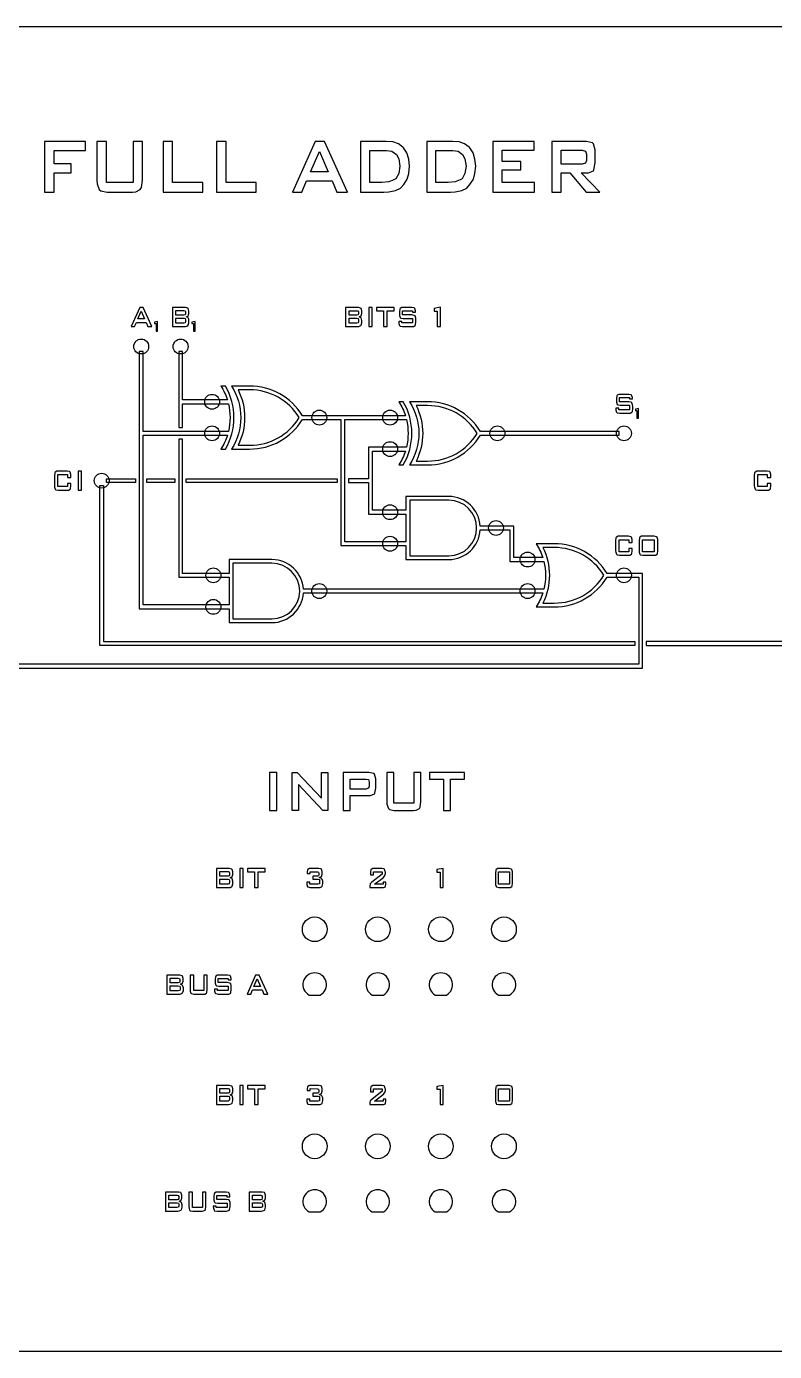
# Model space of a CAD drawing. Header units: inches. Extents: x 17631.1 to 17696.1, y 16284.5 to 16310.9.
# Drawn here: x 17642.98 to 17648.91, y 16300.4 to 16310.9 of the extents above; entities that cross this region are included whole.
import ezdxf

# ---------------------------------------------------------------- set-up
doc = ezdxf.new("R2010")
doc.units = ezdxf.units.IN
doc.header["$MEASUREMENT"] = 0

msp = doc.modelspace()

# ---------------------------------------------------------------- linework, layer by layer
at = {"color": 2, "linetype": 'ByBlock'}
msp.add_line((17647.806, 16306.03), (17647.806, 16306), dxfattribs=at)
at = {"color": 1}
msp.add_lwpolyline([(17631.109, 16310.904), (17654.609, 16310.904), (17654.609, 16300.404), (17631.109, 16300.404)], close=True, dxfattribs=at)
at = {"color": 2, "flags": 128}
for points in [[(17643.203, 16309.744), (17643.337, 16309.744), (17643.337, 16309.817), (17643.203, 16309.817), (17643.203, 16309.922), (17643.451, 16309.922), (17643.451, 16309.992), (17643.127, 16309.992), (17643.127, 16309.592), (17643.203, 16309.592)], [(17643.83, 16309.992), (17643.83, 16309.668), (17643.617, 16309.668), (17643.617, 16309.992), (17643.541, 16309.992), (17643.541, 16309.686), (17643.544, 16309.656), (17643.559, 16309.613), (17643.573, 16309.601), (17643.623, 16309.592), (17643.824, 16309.592), (17643.851, 16309.595), (17643.886, 16309.613), (17643.894, 16309.627), (17643.903, 16309.686), (17643.903, 16309.992)], [(17644.142, 16309.668), (17644.142, 16309.992), (17644.067, 16309.992), (17644.067, 16309.592), (17644.382, 16309.592), (17644.382, 16309.668)], [(17644.566, 16309.668), (17644.566, 16309.992), (17644.49, 16309.992), (17644.49, 16309.592), (17644.805, 16309.592), (17644.805, 16309.668)], [(17645.345, 16309.992), (17645.272, 16309.992), (17645.091, 16309.592), (17645.167, 16309.592), (17645.202, 16309.68), (17645.406, 16309.68), (17645.444, 16309.592), (17645.528, 16309.592)], [(17646.013, 16309.852), (17645.998, 16309.902), (17645.972, 16309.942), (17645.966, 16309.948), (17645.931, 16309.975), (17645.887, 16309.989), (17645.835, 16309.992), (17645.631, 16309.992), (17645.631, 16309.592), (17645.817, 16309.592), (17645.855, 16309.595), (17645.896, 16309.601), (17645.908, 16309.604), (17645.949, 16309.624), (17645.975, 16309.651), (17646.001, 16309.694), (17646.013, 16309.738), (17646.019, 16309.797)], [(17646.538, 16309.852), (17646.524, 16309.902), (17646.497, 16309.942), (17646.491, 16309.948), (17646.454, 16309.975), (17646.413, 16309.989), (17646.36, 16309.992), (17646.156, 16309.992), (17646.156, 16309.592), (17646.343, 16309.592), (17646.381, 16309.595), (17646.421, 16309.601), (17646.433, 16309.604), (17646.474, 16309.624), (17646.497, 16309.651), (17646.527, 16309.694), (17646.538, 16309.738), (17646.544, 16309.797)], [(17646.754, 16309.668), (17646.754, 16309.767), (17646.903, 16309.767), (17646.903, 16309.834), (17646.754, 16309.834), (17646.754, 16309.925), (17647.008, 16309.925), (17647.008, 16309.992), (17646.681, 16309.992), (17646.681, 16309.592), (17647.011, 16309.592), (17647.011, 16309.668)], [(17645.374, 16309.753), (17645.234, 16309.753), (17645.307, 16309.913)], [(17645.934, 16309.738), (17645.911, 16309.697), (17645.896, 16309.688), (17645.855, 16309.674), (17645.8, 16309.668), (17645.704, 16309.668), (17645.704, 16309.922), (17645.838, 16309.922), (17645.879, 16309.916), (17645.917, 16309.89), (17645.934, 16309.855), (17645.943, 16309.797)], [(17646.459, 16309.738), (17646.436, 16309.697), (17646.421, 16309.688), (17646.381, 16309.674), (17646.325, 16309.668), (17646.229, 16309.668), (17646.229, 16309.922), (17646.363, 16309.922), (17646.404, 16309.916), (17646.439, 16309.89), (17646.459, 16309.855), (17646.468, 16309.797)], [(17647.422, 16309.893), (17647.422, 16309.843), (17647.414, 16309.82), (17647.387, 16309.814), (17647.221, 16309.814), (17647.221, 16309.925), (17647.387, 16309.925), (17647.414, 16309.916)], [(17647.787, 16307.956), (17647.787, 16307.964), (17647.78, 16307.982), (17647.775, 16307.986), (17647.757, 16307.989), (17647.689, 16307.989), (17647.679, 16307.989), (17647.666, 16307.982), (17647.662, 16307.976), (17647.659, 16307.954), (17647.659, 16307.937), (17647.66, 16307.926), (17647.666, 16307.909), (17647.671, 16307.905), (17647.689, 16307.902), (17647.764, 16307.902), (17647.764, 16307.867), (17647.679, 16307.867), (17647.679, 16307.879), (17647.654, 16307.879), (17647.654, 16307.875), (17647.655, 16307.864), (17647.661, 16307.847), (17647.666, 16307.842), (17647.684, 16307.839), (17647.759, 16307.839), (17647.769, 16307.84), (17647.782, 16307.847), (17647.786, 16307.852), (17647.789, 16307.875), (17647.789, 16307.895), (17647.788, 16307.906), (17647.782, 16307.923), (17647.777, 16307.927), (17647.759, 16307.931), (17647.684, 16307.931), (17647.684, 16307.963), (17647.762, 16307.963), (17647.762, 16307.953), (17647.787, 16307.953)]]:
    msp.add_lwpolyline(points, close=True, dxfattribs=at)
msp.add_lwpolyline([(17647.492, 16309.928), (17647.478, 16309.975), (17647.469, 16309.983), (17647.422, 16309.992), (17647.148, 16309.992), (17647.148, 16309.592), (17647.221, 16309.592), (17647.221, 16309.744), (17647.291, 16309.744), (17647.419, 16309.592), (17647.527, 16309.592), (17647.379, 16309.744), (17647.437, 16309.744), (17647.478, 16309.761), (17647.481, 16309.767), (17647.492, 16309.823), (17647.492, 16309.928)], dxfattribs=at)
at = {"color": 2, "linetype": 'ByBlock'}
for points in [[(17643.841, 16308.527), (17643.855, 16308.559), (17643.931, 16308.559), (17643.945, 16308.527), (17643.977, 16308.527), (17643.908, 16308.677), (17643.881, 16308.677), (17643.813, 16308.527)], [(17643.919, 16308.587), (17643.867, 16308.587), (17643.893, 16308.648)], [(17644.262, 16308.534), (17644.262, 16308.534), (17644.269, 16308.543), (17644.271, 16308.556), (17644.271, 16308.575), (17644.27, 16308.584), (17644.265, 16308.595), (17644.26, 16308.6), (17644.249, 16308.604), (17644.256, 16308.606), (17644.265, 16308.612), (17644.267, 16308.617), (17644.27, 16308.63), (17644.27, 16308.648), (17644.269, 16308.66), (17644.264, 16308.67), (17644.263, 16308.671), (17644.255, 16308.675), (17644.243, 16308.677), (17644.14, 16308.677), (17644.14, 16308.527), (17644.236, 16308.527), (17644.244, 16308.527), (17644.254, 16308.53)], [(17644.168, 16308.617), (17644.168, 16308.653), (17644.231, 16308.653), (17644.241, 16308.65), (17644.244, 16308.642), (17644.244, 16308.628), (17644.241, 16308.619), (17644.231, 16308.617)], [(17645.608, 16308.527), (17645.619, 16308.528), (17645.634, 16308.534), (17645.637, 16308.537), (17645.642, 16308.556), (17645.642, 16308.575), (17645.637, 16308.595), (17645.636, 16308.596), (17645.621, 16308.604), (17645.636, 16308.612), (17645.642, 16308.629), (17645.642, 16308.652), (17645.636, 16308.67), (17645.632, 16308.673), (17645.615, 16308.677), (17645.512, 16308.677), (17645.512, 16308.527)], [(17645.613, 16308.619), (17645.603, 16308.617), (17645.54, 16308.617), (17645.54, 16308.652), (17645.603, 16308.652), (17645.613, 16308.65), (17645.616, 16308.642), (17645.616, 16308.628)], [(17645.696, 16308.527), (17645.724, 16308.527), (17645.724, 16308.677), (17645.696, 16308.677)], [(17645.897, 16308.65), (17645.897, 16308.677), (17645.759, 16308.677), (17645.759, 16308.65), (17645.814, 16308.65), (17645.814, 16308.527), (17645.842, 16308.527), (17645.842, 16308.65)], [(17644.168, 16308.592), (17644.233, 16308.592), (17644.242, 16308.589), (17644.245, 16308.579), (17644.245, 16308.567), (17644.242, 16308.557), (17644.242, 16308.556), (17644.231, 16308.554), (17644.168, 16308.554)], [(17645.616, 16308.578), (17645.616, 16308.567), (17645.613, 16308.557), (17645.603, 16308.554), (17645.54, 16308.554), (17645.54, 16308.592), (17645.603, 16308.592), (17645.613, 16308.59)], [(17643.308, 16307.353), (17643.308, 16307.331), (17643.336, 16307.33), (17643.336, 16307.344), (17643.335, 16307.355), (17643.33, 16307.372), (17643.325, 16307.377), (17643.306, 16307.38), (17643.234, 16307.38), (17643.224, 16307.379), (17643.211, 16307.372), (17643.208, 16307.367), (17643.205, 16307.344), (17643.205, 16307.265), (17643.205, 16307.254), (17643.211, 16307.238), (17643.216, 16307.233), (17643.234, 16307.23), (17643.306, 16307.23), (17643.316, 16307.231), (17643.33, 16307.238), (17643.333, 16307.243), (17643.336, 16307.265), (17643.336, 16307.283), (17643.308, 16307.283), (17643.308, 16307.258), (17643.233, 16307.258), (17643.233, 16307.353)], [(17643.394, 16307.23), (17643.421, 16307.23), (17643.421, 16307.38), (17643.394, 16307.38)], [(17648.855, 16307.353), (17648.855, 16307.331), (17648.883, 16307.33), (17648.883, 16307.344), (17648.883, 16307.355), (17648.877, 16307.372), (17648.872, 16307.377), (17648.854, 16307.38), (17648.782, 16307.38), (17648.772, 16307.379), (17648.758, 16307.372), (17648.755, 16307.367), (17648.752, 16307.344), (17648.752, 16307.265), (17648.753, 16307.254), (17648.758, 16307.238), (17648.763, 16307.233), (17648.782, 16307.23), (17648.854, 16307.23), (17648.864, 16307.231), (17648.877, 16307.238), (17648.88, 16307.243), (17648.883, 16307.265), (17648.883, 16307.283), (17648.855, 16307.283), (17648.855, 16307.258), (17648.78, 16307.258), (17648.78, 16307.353)], [(17643.848, 16307.32), (17643.848, 16307.29), (17643.619, 16307.29), (17643.619, 16307.32)], [(17644.16, 16307.32), (17644.16, 16307.29), (17643.938, 16307.29), (17643.938, 16307.32)], [(17647.784, 16306.84), (17647.778, 16306.857), (17647.773, 16306.861), (17647.755, 16306.864), (17647.683, 16306.864), (17647.673, 16306.864), (17647.659, 16306.857), (17647.656, 16306.851), (17647.653, 16306.829), (17647.653, 16306.749), (17647.654, 16306.739), (17647.659, 16306.722), (17647.664, 16306.718), (17647.683, 16306.714), (17647.755, 16306.714), (17647.765, 16306.715), (17647.778, 16306.722), (17647.781, 16306.727), (17647.784, 16306.749), (17647.784, 16306.767), (17647.757, 16306.768), (17647.757, 16306.742), (17647.681, 16306.742), (17647.681, 16306.837), (17647.757, 16306.837), (17647.757, 16306.815), (17647.784, 16306.815), (17647.784, 16306.829)], [(17647.981, 16306.722), (17647.984, 16306.727), (17647.987, 16306.749), (17647.987, 16306.829), (17647.987, 16306.84), (17647.981, 16306.857), (17647.976, 16306.861), (17647.958, 16306.864), (17647.869, 16306.864), (17647.859, 16306.864), (17647.846, 16306.857), (17647.842, 16306.851), (17647.84, 16306.829), (17647.84, 16306.749), (17647.84, 16306.739), (17647.846, 16306.722), (17647.851, 16306.718), (17647.869, 16306.714), (17647.958, 16306.714), (17647.968, 16306.715)], [(17647.867, 16306.837), (17647.959, 16306.837), (17647.959, 16306.742), (17647.867, 16306.742)]]:
    msp.add_lwpolyline(points, close=True, dxfattribs=at)
at = {"color": 2, "linetype": 'ByBlock', "flags": 128}
for points in [[(17646.068, 16308.644), (17646.067, 16308.652), (17646.061, 16308.67), (17646.056, 16308.674), (17646.037, 16308.677), (17645.97, 16308.677), (17645.959, 16308.676), (17645.946, 16308.67), (17645.942, 16308.664), (17645.94, 16308.642), (17645.94, 16308.625), (17645.941, 16308.614), (17645.946, 16308.597), (17645.951, 16308.593), (17645.97, 16308.59), (17646.044, 16308.59), (17646.044, 16308.555), (17645.959, 16308.555), (17645.959, 16308.567), (17645.935, 16308.566), (17645.935, 16308.563), (17645.936, 16308.551), (17645.941, 16308.534), (17645.946, 16308.53), (17645.965, 16308.527), (17646.039, 16308.527), (17646.05, 16308.528), (17646.063, 16308.534), (17646.066, 16308.54), (17646.069, 16308.563), (17646.069, 16308.594), (17646.063, 16308.611), (17646.057, 16308.615), (17646.039, 16308.619), (17645.964, 16308.619), (17645.964, 16308.651), (17646.043, 16308.651), (17646.043, 16308.641), (17646.068, 16308.641)], [(17646.265, 16308.679), (17646.214, 16308.669), (17646.214, 16308.649), (17646.239, 16308.649), (17646.239, 16308.528), (17646.265, 16308.528)], [(17644.023, 16308.565), (17643.998, 16308.56), (17643.998, 16308.55), (17644.011, 16308.55), (17644.011, 16308.489), (17644.023, 16308.489)], [(17644.321, 16308.565), (17644.295, 16308.56), (17644.295, 16308.55), (17644.308, 16308.55), (17644.308, 16308.489), (17644.321, 16308.489)], [(17647.835, 16307.877), (17647.81, 16307.872), (17647.81, 16307.862), (17647.822, 16307.862), (17647.822, 16307.801), (17647.835, 16307.801)], [(17644.967, 16304.992), (17644.91, 16304.992), (17644.91, 16304.691), (17644.967, 16304.691)], [(17645.372, 16304.691), (17645.333, 16304.691), (17645.139, 16304.896), (17645.139, 16304.691), (17645.089, 16304.691), (17645.089, 16304.992), (17645.128, 16304.992), (17645.322, 16304.79), (17645.322, 16304.992), (17645.372, 16304.992)], [(17645.699, 16304.917), (17645.699, 16304.885), (17645.694, 16304.867), (17645.674, 16304.86), (17645.548, 16304.86), (17645.548, 16304.94), (17645.674, 16304.94), (17645.694, 16304.936)], [(17646.054, 16304.992), (17646.054, 16304.749), (17645.896, 16304.749), (17645.896, 16304.992), (17645.839, 16304.992), (17645.839, 16304.763), (17645.841, 16304.741), (17645.852, 16304.707), (17645.861, 16304.699), (17645.899, 16304.691), (17646.051, 16304.691), (17646.071, 16304.693), (17646.098, 16304.707), (17646.104, 16304.718), (17646.11, 16304.763), (17646.11, 16304.992)], [(17646.456, 16304.939), (17646.456, 16304.992), (17646.179, 16304.992), (17646.179, 16304.939), (17646.288, 16304.939), (17646.288, 16304.691), (17646.345, 16304.691), (17646.345, 16304.939)], [(17644.615, 16304.15), (17644.614, 16304.151), (17644.599, 16304.159), (17644.614, 16304.166), (17644.619, 16304.184), (17644.619, 16304.206), (17644.613, 16304.224), (17644.61, 16304.227), (17644.592, 16304.232), (17644.489, 16304.232), (17644.489, 16304.081), (17644.585, 16304.081), (17644.597, 16304.082), (17644.611, 16304.088), (17644.615, 16304.092), (17644.62, 16304.111), (17644.62, 16304.13)], [(17644.594, 16304.196), (17644.594, 16304.182), (17644.591, 16304.173), (17644.581, 16304.171), (17644.517, 16304.171), (17644.517, 16304.207), (17644.581, 16304.207), (17644.591, 16304.204)], [(17644.702, 16304.232), (17644.674, 16304.232), (17644.674, 16304.081), (17644.702, 16304.081)], [(17644.875, 16304.204), (17644.875, 16304.232), (17644.736, 16304.232), (17644.736, 16304.204), (17644.792, 16304.204), (17644.792, 16304.081), (17644.82, 16304.081), (17644.82, 16304.204)], [(17645.321, 16304.224), (17645.318, 16304.228), (17645.3, 16304.231), (17645.227, 16304.231), (17645.213, 16304.224), (17645.211, 16304.223), (17645.208, 16304.202), (17645.208, 16304.192), (17645.231, 16304.192), (17645.232, 16304.206), (17645.29, 16304.205), (17645.299, 16304.202), (17645.302, 16304.192), (17645.302, 16304.184), (17645.299, 16304.173), (17645.29, 16304.171), (17645.254, 16304.171), (17645.254, 16304.146), (17645.295, 16304.146), (17645.305, 16304.144), (17645.306, 16304.132), (17645.306, 16304.122), (17645.305, 16304.11), (17645.295, 16304.108), (17645.23, 16304.108), (17645.23, 16304.122), (17645.205, 16304.122), (17645.205, 16304.105), (17645.211, 16304.087), (17645.215, 16304.085), (17645.233, 16304.081), (17645.312, 16304.081), (17645.326, 16304.088), (17645.328, 16304.092), (17645.332, 16304.113), (17645.332, 16304.132), (17645.325, 16304.151), (17645.321, 16304.153), (17645.304, 16304.159), (17645.307, 16304.16), (17645.322, 16304.168), (17645.327, 16304.188), (17645.327, 16304.207)], [(17645.828, 16304.202), (17645.827, 16304.207), (17645.821, 16304.224), (17645.818, 16304.228), (17645.799, 16304.231), (17645.73, 16304.231), (17645.716, 16304.224), (17645.714, 16304.223), (17645.711, 16304.202), (17645.711, 16304.182), (17645.734, 16304.182), (17645.734, 16304.205), (17645.803, 16304.205), (17645.803, 16304.186), (17645.72, 16304.122), (17645.708, 16304.11), (17645.705, 16304.094), (17645.705, 16304.081), (17645.814, 16304.081), (17645.828, 16304.087), (17645.829, 16304.089), (17645.833, 16304.11), (17645.833, 16304.122), (17645.811, 16304.122), (17645.811, 16304.108), (17645.741, 16304.108), (17645.812, 16304.161), (17645.825, 16304.175), (17645.828, 16304.192)], [(17646.287, 16304.232), (17646.236, 16304.223), (17646.236, 16304.202), (17646.262, 16304.202), (17646.262, 16304.081), (17646.287, 16304.081)], [(17646.836, 16304.195), (17646.835, 16304.206), (17646.83, 16304.224), (17646.826, 16304.227), (17646.809, 16304.231), (17646.719, 16304.231), (17646.706, 16304.224), (17646.703, 16304.218), (17646.7, 16304.195), (17646.7, 16304.116), (17646.701, 16304.106), (17646.706, 16304.088), (17646.71, 16304.085), (17646.727, 16304.081), (17646.817, 16304.081), (17646.83, 16304.088), (17646.834, 16304.093), (17646.836, 16304.116)], [(17646.725, 16304.205), (17646.811, 16304.205), (17646.811, 16304.108), (17646.725, 16304.108)], [(17644.594, 16304.133), (17644.594, 16304.122), (17644.591, 16304.111), (17644.581, 16304.108), (17644.517, 16304.108), (17644.517, 16304.146), (17644.581, 16304.146), (17644.591, 16304.144)], [(17644.22, 16303.306), (17644.205, 16303.314), (17644.22, 16303.322), (17644.226, 16303.339), (17644.226, 16303.361), (17644.219, 16303.379), (17644.217, 16303.382), (17644.199, 16303.387), (17644.096, 16303.387), (17644.096, 16303.236), (17644.191, 16303.236), (17644.203, 16303.237), (17644.218, 16303.244), (17644.221, 16303.246), (17644.227, 16303.266), (17644.227, 16303.285), (17644.221, 16303.305)], [(17644.2, 16303.351), (17644.2, 16303.337), (17644.197, 16303.328), (17644.187, 16303.326), (17644.123, 16303.326), (17644.123, 16303.362), (17644.187, 16303.362), (17644.197, 16303.359)], [(17644.388, 16303.387), (17644.388, 16303.264), (17644.309, 16303.264), (17644.309, 16303.387), (17644.281, 16303.387), (17644.281, 16303.272), (17644.282, 16303.26), (17644.287, 16303.244), (17644.292, 16303.24), (17644.311, 16303.236), (17644.386, 16303.236), (17644.396, 16303.237), (17644.41, 16303.244), (17644.413, 16303.249), (17644.416, 16303.272), (17644.416, 16303.387)], [(17644.606, 16303.354), (17644.605, 16303.361), (17644.6, 16303.379), (17644.595, 16303.383), (17644.576, 16303.387), (17644.508, 16303.387), (17644.498, 16303.386), (17644.485, 16303.379), (17644.481, 16303.373), (17644.478, 16303.351), (17644.478, 16303.334), (17644.479, 16303.324), (17644.485, 16303.307), (17644.49, 16303.302), (17644.508, 16303.299), (17644.583, 16303.299), (17644.583, 16303.264), (17644.498, 16303.264), (17644.498, 16303.276), (17644.474, 16303.276), (17644.474, 16303.272), (17644.474, 16303.26), (17644.48, 16303.244), (17644.485, 16303.24), (17644.504, 16303.236), (17644.578, 16303.236), (17644.588, 16303.237), (17644.602, 16303.244), (17644.604, 16303.249), (17644.607, 16303.272), (17644.607, 16303.303), (17644.602, 16303.321), (17644.596, 16303.324), (17644.578, 16303.328), (17644.503, 16303.328), (17644.503, 16303.36), (17644.582, 16303.36), (17644.582, 16303.35), (17644.606, 16303.35)], [(17644.827, 16303.387), (17644.8, 16303.387), (17644.732, 16303.236), (17644.761, 16303.236), (17644.775, 16303.269), (17644.851, 16303.269), (17644.865, 16303.236), (17644.896, 16303.236)], [(17644.839, 16303.296), (17644.786, 16303.296), (17644.813, 16303.357)], [(17644.201, 16303.288), (17644.201, 16303.276), (17644.198, 16303.266), (17644.187, 16303.263), (17644.123, 16303.263), (17644.123, 16303.302), (17644.187, 16303.302), (17644.198, 16303.299)], [(17644.615, 16302.43), (17644.614, 16302.431), (17644.599, 16302.439), (17644.614, 16302.447), (17644.619, 16302.465), (17644.619, 16302.487), (17644.613, 16302.505), (17644.61, 16302.508), (17644.592, 16302.512), (17644.489, 16302.512), (17644.489, 16302.362), (17644.585, 16302.362), (17644.597, 16302.363), (17644.611, 16302.369), (17644.615, 16302.372), (17644.62, 16302.392), (17644.62, 16302.411)], [(17644.702, 16302.512), (17644.674, 16302.512), (17644.674, 16302.362), (17644.702, 16302.362)], [(17644.875, 16302.485), (17644.875, 16302.512), (17644.736, 16302.512), (17644.736, 16302.485), (17644.792, 16302.485), (17644.792, 16302.362), (17644.82, 16302.362), (17644.82, 16302.485)], [(17645.321, 16302.505), (17645.318, 16302.509), (17645.3, 16302.511), (17645.227, 16302.511), (17645.213, 16302.505), (17645.211, 16302.503), (17645.208, 16302.482), (17645.208, 16302.473), (17645.231, 16302.473), (17645.232, 16302.487), (17645.29, 16302.486), (17645.299, 16302.483), (17645.302, 16302.473), (17645.302, 16302.465), (17645.299, 16302.454), (17645.29, 16302.452), (17645.254, 16302.452), (17645.254, 16302.427), (17645.295, 16302.427), (17645.305, 16302.424), (17645.306, 16302.413), (17645.306, 16302.402), (17645.305, 16302.391), (17645.295, 16302.388), (17645.23, 16302.388), (17645.23, 16302.403), (17645.205, 16302.403), (17645.205, 16302.386), (17645.211, 16302.368), (17645.215, 16302.365), (17645.233, 16302.362), (17645.312, 16302.362), (17645.326, 16302.369), (17645.328, 16302.372), (17645.332, 16302.393), (17645.332, 16302.413), (17645.325, 16302.431), (17645.321, 16302.434), (17645.304, 16302.44), (17645.307, 16302.441), (17645.322, 16302.449), (17645.327, 16302.468), (17645.327, 16302.488)], [(17645.828, 16302.482), (17645.827, 16302.488), (17645.821, 16302.505), (17645.818, 16302.509), (17645.799, 16302.511), (17645.73, 16302.511), (17645.716, 16302.505), (17645.714, 16302.503), (17645.711, 16302.482), (17645.711, 16302.463), (17645.734, 16302.463), (17645.734, 16302.486), (17645.803, 16302.486), (17645.803, 16302.466), (17645.72, 16302.402), (17645.708, 16302.391), (17645.705, 16302.375), (17645.705, 16302.362), (17645.814, 16302.362), (17645.828, 16302.368), (17645.829, 16302.37), (17645.833, 16302.391), (17645.833, 16302.403), (17645.811, 16302.403), (17645.811, 16302.388), (17645.741, 16302.388), (17645.812, 16302.442), (17645.825, 16302.456), (17645.828, 16302.473)], [(17646.287, 16302.513), (17646.236, 16302.503), (17646.236, 16302.483), (17646.262, 16302.483), (17646.262, 16302.362), (17646.287, 16302.362)], [(17646.836, 16302.476), (17646.835, 16302.487), (17646.83, 16302.504), (17646.826, 16302.508), (17646.809, 16302.511), (17646.719, 16302.511), (17646.706, 16302.504), (17646.703, 16302.499), (17646.7, 16302.476), (17646.7, 16302.397), (17646.701, 16302.386), (17646.706, 16302.369), (17646.71, 16302.365), (17646.727, 16302.362), (17646.817, 16302.362), (17646.83, 16302.369), (17646.834, 16302.374), (17646.836, 16302.397)], [(17644.594, 16302.477), (17644.594, 16302.463), (17644.591, 16302.454), (17644.581, 16302.452), (17644.517, 16302.452), (17644.517, 16302.488), (17644.581, 16302.488), (17644.591, 16302.485)], [(17644.594, 16302.414), (17644.594, 16302.402), (17644.591, 16302.392), (17644.581, 16302.389), (17644.517, 16302.389), (17644.517, 16302.427), (17644.581, 16302.427), (17644.591, 16302.424)], [(17646.725, 16302.486), (17646.811, 16302.486), (17646.811, 16302.388), (17646.725, 16302.388)], [(17644.21, 16301.586), (17644.195, 16301.595), (17644.21, 16301.602), (17644.216, 16301.619), (17644.216, 16301.642), (17644.209, 16301.66), (17644.207, 16301.663), (17644.189, 16301.667), (17644.086, 16301.667), (17644.086, 16301.517), (17644.181, 16301.517), (17644.193, 16301.518), (17644.208, 16301.524), (17644.211, 16301.527), (17644.217, 16301.547), (17644.217, 16301.566), (17644.211, 16301.585)], [(17644.19, 16301.632), (17644.19, 16301.617), (17644.187, 16301.609), (17644.177, 16301.607), (17644.113, 16301.607), (17644.113, 16301.643), (17644.177, 16301.643), (17644.187, 16301.64)], [(17644.191, 16301.568), (17644.191, 16301.557), (17644.188, 16301.547), (17644.177, 16301.544), (17644.113, 16301.544), (17644.113, 16301.583), (17644.177, 16301.583), (17644.188, 16301.58)], [(17644.378, 16301.667), (17644.378, 16301.545), (17644.299, 16301.545), (17644.299, 16301.667), (17644.271, 16301.667), (17644.271, 16301.552), (17644.272, 16301.541), (17644.277, 16301.524), (17644.282, 16301.52), (17644.301, 16301.517), (17644.376, 16301.517), (17644.386, 16301.518), (17644.4, 16301.524), (17644.403, 16301.53), (17644.406, 16301.552), (17644.406, 16301.667)], [(17644.596, 16301.634), (17644.595, 16301.643), (17644.59, 16301.66), (17644.585, 16301.664), (17644.566, 16301.667), (17644.498, 16301.667), (17644.488, 16301.666), (17644.475, 16301.66), (17644.472, 16301.654), (17644.468, 16301.632), (17644.468, 16301.615), (17644.469, 16301.604), (17644.475, 16301.587), (17644.48, 16301.583), (17644.498, 16301.58), (17644.573, 16301.58), (17644.573, 16301.545), (17644.488, 16301.545), (17644.488, 16301.557), (17644.464, 16301.556), (17644.464, 16301.552), (17644.465, 16301.541), (17644.47, 16301.524), (17644.475, 16301.52), (17644.494, 16301.517), (17644.568, 16301.517), (17644.578, 16301.518), (17644.592, 16301.524), (17644.594, 16301.53), (17644.598, 16301.552), (17644.598, 16301.573), (17644.597, 16301.584), (17644.592, 16301.601), (17644.586, 16301.605), (17644.568, 16301.609), (17644.493, 16301.609), (17644.493, 16301.641), (17644.572, 16301.641), (17644.572, 16301.631), (17644.596, 16301.631)], [(17644.873, 16301.587), (17644.858, 16301.595), (17644.873, 16301.603), (17644.878, 16301.62), (17644.878, 16301.642), (17644.872, 16301.66), (17644.869, 16301.663), (17644.851, 16301.668), (17644.748, 16301.668), (17644.748, 16301.517), (17644.843, 16301.517), (17644.856, 16301.518), (17644.87, 16301.524), (17644.873, 16301.527), (17644.879, 16301.547), (17644.879, 16301.566), (17644.873, 16301.586)], [(17644.852, 16301.632), (17644.852, 16301.618), (17644.849, 16301.609), (17644.84, 16301.607), (17644.776, 16301.607), (17644.776, 16301.643), (17644.84, 16301.643), (17644.849, 16301.64)], [(17644.853, 16301.569), (17644.853, 16301.557), (17644.85, 16301.547), (17644.84, 16301.544), (17644.776, 16301.544), (17644.776, 16301.583), (17644.84, 16301.583), (17644.85, 16301.58)]]:
    msp.add_lwpolyline(points, close=True, dxfattribs=at)
at = {"color": 2}
for points in [[(17647.586, 16306.57, 0.262427), (17647.167, 16306.805), (17647.024, 16306.805, -0.065788), (17647.076, 16306.695), (17646.845, 16306.695), (17646.845, 16306.945), (17646.58, 16306.945, 0.396734), (17646.331, 16307.18), (17645.991, 16307.18), (17645.991, 16307.07), (17645.725, 16307.07), (17645.725, 16307.54), (17645.987, 16307.54, -0.065776), (17645.935, 16307.43), (17645.97, 16307.43, 0.271886), (17645.97, 16307.93), (17645.935, 16307.93, -0.065763), (17645.987, 16307.82), (17645.171, 16307.82, 0.262427), (17644.752, 16308.055), (17644.609, 16308.055, -0.292631), (17644.609, 16307.555), (17644.752, 16307.555, 0.262427), (17645.171, 16307.79), (17645.476, 16307.79), (17645.476, 16306.79), (17645.991, 16306.79), (17645.991, 16306.68), (17646.331, 16306.68, 0.396734), (17646.58, 16306.915), (17646.815, 16306.915), (17646.815, 16306.665), (17647.084, 16306.665, -0.120276), (17647.084, 16306.445), (17645.178, 16306.445, 0.396734), (17644.929, 16306.68), (17644.59, 16306.68), (17644.59, 16306.57), (17644.22, 16306.57), (17644.22, 16307.635), (17644.19, 16307.635), (17644.19, 16307.611), (17644.19, 16306.54), (17644.59, 16306.54), (17644.59, 16306.32), (17643.908, 16306.32), (17643.908, 16307.665), (17644.576, 16307.665, -0.065776), (17644.524, 16307.555), (17644.56, 16307.555, 0.271886), (17644.56, 16308.055), (17644.524, 16308.055, -0.065763), (17644.576, 16307.945), (17644.22, 16307.945), (17644.22, 16308.329), (17644.19, 16308.329), (17644.19, 16307.725), (17644.22, 16307.725), (17644.22, 16307.915), (17644.584, 16307.915, -0.120313), (17644.584, 16307.695), (17644.147, 16307.695), (17643.908, 16307.695), (17643.908, 16308.329), (17643.878, 16308.329), (17643.878, 16306.29), (17644.59, 16306.29), (17644.59, 16306.18), (17644.929, 16306.18, 0.396734), (17645.178, 16306.415), (17647.076, 16306.415, -0.065788), (17647.024, 16306.305), (17647.167, 16306.305, 0.26243), (17647.586, 16306.54)], [(17647.68, 16307.695), (17646.582, 16307.695, 0.262427), (17646.163, 16307.93), (17646.02, 16307.93, -0.292631), (17646.02, 16307.43), (17646.163, 16307.43, 0.262427), (17646.582, 16307.665), (17647.68, 16307.665), (17647.68, 16307.695)]]:
    msp.add_lwpolyline(points, format="xyb", dxfattribs=at)
for points in [[(17644.661, 16307.585), (17644.752, 16307.585, 0.262041), (17645.145, 16307.805, 0.262041), (17644.752, 16308.025), (17644.661, 16308.025, -0.235107)], [(17646.072, 16307.46), (17646.163, 16307.46, 0.262041), (17646.556, 16307.68, 0.262041), (17646.163, 16307.9), (17646.072, 16307.9, -0.235107)], [(17645.991, 16306.82), (17645.506, 16306.82), (17645.506, 16307.364), (17645.506, 16307.79), (17645.995, 16307.79, -0.120313), (17645.995, 16307.57), (17645.695, 16307.57), (17645.695, 16307.32), (17645.536, 16307.32), (17645.536, 16307.29), (17645.695, 16307.29), (17645.695, 16307.04), (17645.991, 16307.04)], [(17646.021, 16306.71), (17646.331, 16306.71, 1), (17646.331, 16307.15), (17646.021, 16307.15)], [(17647.167, 16306.775), (17647.076, 16306.775, -0.235107), (17647.076, 16306.335), (17647.167, 16306.335, 0.262041), (17647.56, 16306.555, 0.262041)], [(17644.62, 16306.65), (17644.62, 16306.21), (17644.929, 16306.21, 1), (17644.929, 16306.65)]]:
    msp.add_lwpolyline(points, format="xyb", close=True, dxfattribs=at)
for points in [[(17647.836, 16305.85), (17642.474, 16305.85), (17638.096, 16305.85), (17638.096, 16307.266), (17638.066, 16307.266), (17638.066, 16305.82), (17642.474, 16305.82), (17647.866, 16305.82), (17647.866, 16306.57), (17647.586, 16306.57)], [(17647.586, 16306.54), (17647.836, 16306.54), (17647.836, 16305.85)], [(17653.384, 16306.03), (17647.896, 16306.03), (17647.896, 16306), (17653.414, 16306)]]:
    msp.add_lwpolyline(points, dxfattribs=at)
at = {"color": 2, "linetype": 'ByBlock'}
msp.add_lwpolyline([(17647.806, 16306), (17643.565, 16306), (17643.565, 16307.266), (17643.595, 16307.266), (17643.595, 16306.03), (17647.806, 16306.03)], dxfattribs=at)
at = {"color": 2}
msp.add_lwpolyline([(17644.25, 16307.29), (17644.25, 16307.32), (17645.446, 16307.32), (17645.446, 16307.29)], close=True, dxfattribs=at)
at = {"color": 2, "linetype": 'ByBlock', "flags": 128}
msp.add_lwpolyline([(17645.753, 16304.942), (17645.741, 16304.979), (17645.733, 16304.984), (17645.699, 16304.992), (17645.494, 16304.992), (17645.494, 16304.691), (17645.548, 16304.691), (17645.548, 16304.809), (17645.699, 16304.809), (17645.711, 16304.81), (17645.741, 16304.823), (17645.744, 16304.828), (17645.753, 16304.867), (17645.753, 16304.942)], dxfattribs=at)
at = {"color": 1}
for points in [[(17645.224, 16303.229), (17645.312, 16303.229, 3.98862)], [(17645.724, 16303.229), (17645.812, 16303.229, 3.98862)], [(17646.224, 16303.229), (17646.312, 16303.229, 3.98862)], [(17646.724, 16303.229), (17646.812, 16303.229, 3.98862)], [(17645.224, 16301.51), (17645.312, 16301.51, 3.98862)], [(17645.724, 16301.51), (17645.812, 16301.51, 3.98862)], [(17646.224, 16301.51), (17646.312, 16301.51, 3.98862)], [(17646.724, 16301.51), (17646.812, 16301.51, 3.98862)]]:
    msp.add_lwpolyline(points, format="xyb", close=True, dxfattribs=at)
for centre, radius in [((17643.893, 16308.368), 0.059), ((17644.205, 16308.368), 0.059), ((17644.455, 16307.93), 0.059), ((17645.305, 16307.805), 0.059), ((17645.866, 16307.805), 0.059), ((17644.455, 16307.68), 0.059), ((17646.716, 16307.68), 0.059), ((17647.719, 16307.68), 0.059), ((17645.866, 16307.555), 0.059), ((17643.58, 16307.305), 0.059), ((17645.866, 16307.055), 0.059), ((17646.705, 16306.93), 0.059), ((17645.866, 16306.805), 0.059), ((17646.955, 16306.68), 0.059), ((17644.465, 16306.555), 0.059), ((17647.719, 16306.555), 0.059), ((17645.304, 16306.43), 0.059), ((17646.955, 16306.43), 0.059), ((17644.465, 16306.305), 0.059), ((17645.268, 16303.75), 0.098), ((17645.768, 16303.75), 0.098), ((17646.268, 16303.75), 0.098), ((17646.768, 16303.75), 0.098), ((17645.268, 16302.03), 0.098), ((17645.768, 16302.03), 0.098), ((17646.268, 16302.03), 0.098), ((17646.768, 16302.03), 0.098)]:
    msp.add_circle(centre, radius, dxfattribs=at)

doc.saveas('drawing.dxf')
